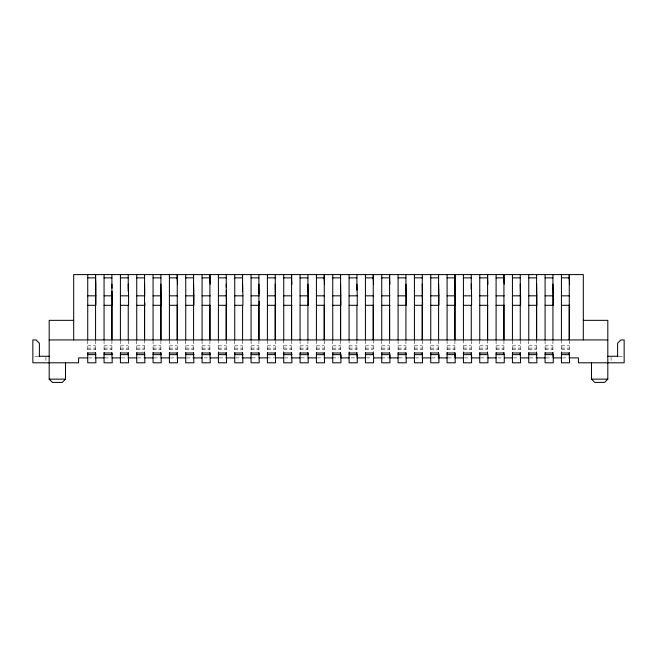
<?xml version="1.0" encoding="UTF-8"?>
<svg xmlns="http://www.w3.org/2000/svg" width="657" height="657" viewBox="0 0 657 657"><rect width="100%" height="100%" fill="white"/><g stroke="black" fill="none" stroke-linecap="round" stroke-linejoin="round"><path stroke-width="0.49" stroke-dasharray="3.29 2.46" d="M87.734 345.812L95.577 345.812M104.069 345.812L111.912 345.812M120.403 345.812L128.238 345.812M136.738 345.812L144.573 345.812M153.073 345.812L160.908 345.812M169.407 345.812L177.242 345.812M185.742 345.812L193.577 345.812M202.077 345.812L209.912 345.812M218.403 345.812L226.246 345.812M234.738 345.812L242.581 345.812M251.073 345.812L258.915 345.812M267.407 345.812L275.25 345.812M283.742 345.812L291.585 345.812M300.077 345.812L307.919 345.812M316.411 345.812L324.254 345.812M332.746 345.812L340.589 345.812M349.081 345.812L356.923 345.812M365.415 345.812L373.258 345.812M381.75 345.812L389.593 345.812M398.085 345.812L405.927 345.812M414.419 345.812L422.262 345.812M430.754 345.812L438.597 345.812M447.089 345.812L454.923 345.812M463.423 345.812L471.258 345.812M479.758 345.812L487.593 345.812M496.092 345.812L503.927 345.812M512.427 345.812L520.262 345.812M528.762 345.812L536.597 345.812M545.088 345.812L552.931 345.812M561.423 345.812L569.266 345.812M87.734 348.103L95.577 348.103M104.069 348.103L111.912 348.103M120.403 348.103L128.238 348.103M136.738 348.103L144.573 348.103M153.073 348.103L160.908 348.103M169.407 348.103L177.242 348.103M185.742 348.103L193.577 348.103M202.077 348.103L209.912 348.103M218.403 348.103L226.246 348.103M234.738 348.103L242.581 348.103M251.073 348.103L258.915 348.103M267.407 348.103L275.25 348.103M283.742 348.103L291.585 348.103M300.077 348.103L307.919 348.103M316.411 348.103L324.254 348.103M332.746 348.103L340.589 348.103M349.081 348.103L356.923 348.103M365.415 348.103L373.258 348.103M381.75 348.103L389.593 348.103M398.085 348.103L405.927 348.103M414.419 348.103L422.262 348.103M430.754 348.103L438.597 348.103M447.089 348.103L454.923 348.103M463.423 348.103L471.258 348.103M479.758 348.103L487.593 348.103M496.092 348.103L503.927 348.103M512.427 348.103L520.262 348.103M528.762 348.103L536.597 348.103M545.088 348.103L552.931 348.103M561.423 348.103L569.266 348.103M87.734 349.738L95.577 349.738M104.069 349.738L111.912 349.738M120.403 349.738L128.238 349.738M136.738 349.738L144.573 349.738M153.073 349.738L160.908 349.738M169.407 349.738L177.242 349.738M185.742 349.738L193.577 349.738M202.077 349.738L209.912 349.738M218.403 349.738L226.246 349.738M234.738 349.738L242.581 349.738M251.073 349.738L258.915 349.738M267.407 349.738L275.25 349.738M283.742 349.738L291.585 349.738M300.077 349.738L307.919 349.738M316.411 349.738L324.254 349.738M332.746 349.738L340.589 349.738M349.081 349.738L356.923 349.738M365.415 349.738L373.258 349.738M381.75 349.738L389.593 349.738M398.085 349.738L405.927 349.738M414.419 349.738L422.262 349.738M430.754 349.738L438.597 349.738M447.089 349.738L454.923 349.738M463.423 349.738L471.258 349.738M479.758 349.738L487.593 349.738M496.092 349.738L503.927 349.738M512.427 349.738L520.262 349.738M528.762 349.738L536.597 349.738M545.088 349.738L552.931 349.738M561.423 349.738L569.266 349.738M34.862 356.266L37.958 356.266M619.042 356.266L623.148 356.266M88.752 357.901L94.879 357.901M105.087 357.901L111.214 357.901M121.422 357.901L127.548 357.901M137.756 357.901L143.883 357.901M154.091 357.901L160.218 357.901M170.426 357.901L176.552 357.901M186.76 357.901L192.887 357.901M204.113 357.901L209.222 357.901M219.43 357.901L226.575 357.901M235.764 357.901L241.891 357.901M252.099 357.901L258.226 357.901M267.407 357.901L274.552 357.901M284.768 357.901L290.887 357.901M301.103 357.901L307.221 357.901M317.43 357.901L323.556 357.901M332.746 357.901L338.872 357.901M351.125 357.901L355.207 357.901M366.434 357.901L371.542 357.901M381.75 357.901L388.895 357.901M399.103 357.901L405.229 357.901M415.438 357.901L421.564 357.901M431.772 357.901L438.917 357.901M448.107 357.901L454.233 357.901M464.442 357.901L470.568 357.901M480.776 357.901L486.903 357.901M498.129 357.901L503.237 357.901M513.446 357.901L518.545 357.901M529.78 357.901L535.907 357.901M546.115 357.901L552.241 357.901M562.449 357.901L568.576 357.901M611.084 357.203L611.084 360.931M569.266 340.646L569.266 351.996M561.423 339.932L561.423 351.996M552.931 340.646L552.931 352.678M545.088 340.646L545.088 351.996M536.597 339.932L536.597 353.655M528.762 340.646L528.762 351.996M520.262 340.646L520.262 352.678M512.427 340.646L512.427 352.998M503.927 340.646L503.927 353.655M496.092 340.646L496.092 351.996M487.593 339.932L487.593 351.996M479.758 340.646L479.758 351.996M471.258 340.646L471.258 351.996M463.423 339.932L463.423 351.996M454.923 340.646L454.923 351.996M447.089 340.646L447.089 352.998M438.597 340.646L438.597 352.678M430.754 340.646L430.754 351.996M422.262 340.646L422.262 351.996M414.419 340.646L414.419 353.655M405.927 340.646L405.927 351.996M398.085 340.646L398.085 351.996M389.593 340.646L389.593 351.996M381.75 340.646L381.75 351.996M373.258 339.932L373.258 351.996M365.415 340.646L365.415 351.996M356.923 340.646L356.923 352.678M349.081 339.932L349.081 352.998M340.589 340.646L340.589 353.655M332.746 340.646L332.746 351.996M324.254 340.646L324.254 352.678M316.411 340.646L316.411 352.998M307.919 340.646L307.919 353.655M300.077 340.646L300.077 351.996M291.585 340.646L291.585 353.655M283.742 339.932L283.742 353.655M275.25 340.646L275.25 352.678M267.407 340.646L267.407 353.655M258.915 340.646L258.915 353.655M251.073 340.646L251.073 352.998M242.581 340.646L242.581 351.996M234.738 340.646L234.738 352.998M226.246 340.646L226.246 353.655M218.403 339.932L218.403 352.998M209.912 340.646L209.912 353.655M202.077 340.646L202.077 353.655M193.577 340.646L193.577 353.655M185.742 340.646L185.742 352.998M177.242 340.646L177.242 353.655M169.407 340.646L169.407 352.998M160.908 340.646L160.908 352.678M153.073 340.646L153.073 352.998M144.573 339.932L144.573 353.655M136.738 340.646L136.738 351.996M128.238 340.646L128.238 352.678M120.403 340.646L120.403 351.996M111.912 340.646L111.912 351.996M104.069 340.646L104.069 353.655M95.577 340.646L95.577 353.655M87.734 340.646L87.734 351.996M45.916 357.203L45.916 360.931"/><path stroke-width="0.99" d="M111.912 339.932L111.912 274.593M144.573 339.932L144.573 274.593M160.908 339.932L160.908 274.593M177.242 339.932L177.242 274.593L177.242 278.667M209.912 339.932L209.912 274.593L209.912 278.667M226.246 339.932L226.246 274.593M258.915 339.932L258.915 274.593M275.25 339.932L275.25 274.593M291.585 339.932L291.585 274.593L291.585 278.667M324.254 339.932L324.254 274.593L324.254 278.667M340.589 339.932L340.589 274.593M373.258 339.932L373.258 274.593L373.258 278.667M389.593 339.932L389.593 274.593L389.593 278.667M422.262 339.932L422.262 274.593M454.923 339.932L454.923 274.593L455.252 295.831L447.089 295.831M487.593 339.932L487.593 274.593L487.593 278.667M503.927 339.932L503.927 274.593L503.927 278.667M536.597 339.932L536.597 274.593M569.266 339.932L569.266 274.593L569.266 278.667M95.585 304.298L95.577 274.593L95.577 278.667M65.519 362.804L65.519 379.138L62.251 382.407L52.453 382.407L49.185 379.138L49.185 320.337L73.683 320.337M583.317 320.337L607.815 320.337L607.815 379.138L604.547 382.407L594.749 382.407L591.481 379.138L591.481 362.804M87.734 277.862L95.577 277.862L95.897 284.111L95.897 305.308L87.734 305.308M104.069 277.862L111.912 277.862M120.403 277.862L128.238 277.862M136.738 277.862L144.573 277.862M153.073 277.862L160.908 277.862M169.407 277.862L177.242 277.862L177.571 284.111M185.742 277.862L193.577 277.862M202.077 277.862L209.912 277.862L210.24 284.111M218.403 277.862L226.246 277.862M234.738 277.862L242.581 277.862M251.073 277.862L258.915 277.862M267.407 277.862L275.25 277.862M283.742 277.862L291.585 277.862L291.913 284.111M300.077 277.862L307.919 277.862M316.411 277.862L324.254 277.862L324.583 284.111M332.746 277.862L340.589 277.862M349.081 277.862L356.923 277.862M365.415 277.862L373.258 277.862L373.587 284.111M381.75 277.862L389.593 277.862L389.913 284.111M398.085 277.862L405.927 277.862M414.419 277.862L422.262 277.862M430.754 277.862L438.597 277.862M447.089 277.862L454.923 277.862M463.423 277.862L471.258 277.862M479.758 277.862L487.593 277.862L487.921 284.111M496.092 277.862L503.927 277.862L504.256 284.111M512.427 277.862L520.262 277.862M528.762 277.862L536.597 277.862M545.088 277.862L552.931 277.862M561.423 277.862L569.266 277.862L569.594 284.111M87.734 295.831L95.897 295.831M104.069 295.831L112.232 295.831M120.403 295.831L128.567 295.831L128.567 305.308L120.403 305.308M136.738 295.831L144.901 295.831M153.073 295.831L161.236 295.831M169.407 295.831L177.571 295.831M185.742 295.831L193.905 295.831L193.905 305.308L185.742 305.308M202.077 295.831L210.24 295.831M218.403 295.831L226.575 295.831M234.738 295.831L242.909 295.831L242.909 305.308L234.738 305.308M251.073 295.831L259.244 295.831M267.407 295.831L275.579 295.831M283.742 295.831L291.913 295.831M300.077 295.831L308.248 295.831L308.248 305.308L300.077 305.308M316.411 295.831L324.583 295.831M332.746 295.831L340.917 295.831M349.081 295.831L357.252 295.831L357.252 305.308L349.081 305.308M365.415 295.831L373.587 295.831M381.75 295.831L389.913 295.831M398.085 295.831L406.248 295.831L406.248 305.308L398.085 305.308M414.419 295.831L422.582 295.831M430.754 295.831L438.917 295.831L438.917 305.308L430.754 305.308M463.423 295.831L471.586 295.831L471.586 305.308L463.423 305.308M479.758 295.831L487.921 295.831M496.092 295.831L504.256 295.831M512.427 295.831L520.59 295.831L520.59 305.308L512.427 305.308M528.762 295.831L536.925 295.831M545.088 295.831L553.26 295.831L553.26 305.308L545.088 305.308M561.423 295.831L569.594 295.831M104.069 305.308L112.232 305.308L112.019 291.174M136.738 305.308L144.901 305.308L144.869 303.288M153.073 305.308L161.236 305.308L160.908 284.111M169.407 305.308L177.571 305.308M202.077 305.308L210.24 305.308M218.403 305.308L226.575 305.308L226.345 290.172M251.073 305.308L259.244 305.308L259.178 301.267M267.407 305.308L275.579 305.308L275.25 284.111M283.742 305.308L291.913 305.308M316.411 305.308L324.583 305.308M332.746 305.308L340.917 305.308L340.589 284.111M365.415 305.308L373.587 305.308M381.75 305.308L389.913 305.308M414.419 305.308L422.582 305.308L422.262 284.111M447.089 305.308L455.252 305.308L454.973 287.142M479.758 305.308L487.921 305.308M496.092 305.308L504.256 305.308M528.762 305.308L536.925 305.308L536.597 284.111M561.423 305.308L569.594 305.308M49.185 339.932L607.815 339.932M87.734 352.998L95.577 352.998L95.897 362.804L87.734 362.804L87.734 352.678M104.069 352.998L111.912 352.998L112.232 362.804L104.069 362.804L104.069 352.678M120.403 352.998L128.238 352.998L128.567 362.804L120.403 362.804L120.403 352.678M136.738 352.998L144.573 352.998L144.901 362.804L136.738 362.804L136.738 352.678M153.073 352.998L160.908 352.998L161.236 362.804L153.073 362.804L153.073 352.678M169.407 352.998L177.242 352.998L177.571 362.804L169.407 362.804L169.407 352.678M185.742 352.998L193.577 352.998L193.905 362.804L185.742 362.804L185.742 352.678M202.077 352.998L209.912 352.998L210.24 362.804L202.077 362.804L202.077 352.678M218.403 352.998L226.246 352.998L226.575 362.804L218.403 362.804L218.403 352.678M234.738 352.998L242.581 352.998L242.909 362.804L234.738 362.804L234.738 352.678M251.073 352.998L258.915 352.998L259.244 362.804L251.073 362.804L251.073 352.678M267.407 352.998L275.25 352.998L275.579 362.804L267.407 362.804L267.407 352.678M283.742 352.998L291.585 352.998L291.913 362.804L283.742 362.804L283.742 352.678M300.077 352.998L307.919 352.998L308.248 362.804L300.077 362.804L300.077 352.678M316.411 352.998L324.254 352.998L324.583 362.804L316.411 362.804L316.411 352.678M332.746 352.998L340.589 352.998M349.081 352.998L356.923 352.998M365.415 352.998L373.258 352.998M381.75 352.998L389.593 352.998M398.085 352.998L405.927 352.998L406.248 362.804L398.085 362.804L398.085 352.678M414.419 352.998L422.262 352.998L422.582 362.804L414.419 362.804L414.419 352.678M430.754 352.998L438.597 352.998M447.089 352.998L454.923 352.998L455.252 362.804L447.089 362.804L447.089 352.678M463.423 352.998L471.258 352.998M479.758 352.998L487.593 352.998M496.092 352.998L503.927 352.998M512.427 352.998L520.262 352.998L520.59 362.804L512.427 362.804L512.427 352.678M528.762 352.998L536.597 352.998L536.925 362.804L528.762 362.804L528.762 352.678M545.088 352.998L552.931 352.998M561.423 352.998L569.266 352.998L569.594 362.804L561.423 362.804L561.423 352.678M87.734 354.632L95.897 354.632M104.069 354.632L112.232 354.632M120.403 354.632L128.567 354.632M136.738 354.632L144.901 354.632M153.073 354.632L161.236 354.632M169.407 354.632L177.571 354.632M185.742 354.632L193.905 354.632M202.077 354.632L210.24 354.632M218.403 354.632L226.575 354.632M234.738 354.632L242.909 354.632M251.073 354.632L259.244 354.632M267.407 354.632L275.579 354.632M283.742 354.632L291.913 354.632M300.077 354.632L308.248 354.632M316.411 354.632L324.583 354.632M332.746 354.632L340.917 354.632L340.917 362.804L332.746 362.804L332.746 352.678M349.081 354.632L357.252 354.632L357.252 362.804L349.081 362.804L349.081 352.678M365.415 354.632L373.587 354.632L373.587 362.804L365.415 362.804L365.415 352.678M381.75 354.632L389.913 354.632L389.913 362.804L381.75 362.804L381.75 352.678M398.085 354.632L406.248 354.632M414.419 354.632L422.582 354.632M430.754 354.632L438.917 354.632L438.917 362.804L430.754 362.804L430.754 352.678M447.089 354.632L455.252 354.632M463.423 354.632L471.586 354.632L471.586 362.804L463.423 362.804L463.423 352.678M479.758 354.632L487.921 354.632L487.921 362.804L479.758 362.804L479.758 352.678M496.092 354.632L504.256 354.632L504.256 362.804L496.092 362.804L496.092 352.678M512.427 354.632L520.59 354.632M528.762 354.632L536.925 354.632M545.088 354.632L553.26 354.632L553.26 362.804L545.088 362.804L545.088 352.678M561.423 354.632L569.594 354.632M38.878 356.266L49.185 356.266M607.815 356.266L618.122 356.266M87.734 357.901L78.585 357.901L78.585 362.804L32.85 362.804L32.85 339.932L36.119 339.932L39.387 343.2L39.387 356.266M95.897 357.901L104.069 357.901M112.232 357.901L120.403 357.901M128.567 357.901L136.738 357.901M144.901 357.901L153.073 357.901M161.236 357.901L169.407 357.901M177.571 357.901L185.742 357.901M193.905 357.901L202.077 357.901M210.24 357.901L218.403 357.901M226.575 357.901L234.738 357.901M242.909 357.901L251.073 357.901M259.244 357.901L267.407 357.901M275.579 357.901L283.742 357.901M291.913 357.901L300.077 357.901M308.248 357.901L316.411 357.901M324.583 357.901L332.746 357.901M349.081 357.901L340.917 357.901L340.589 352.678M365.415 357.901L357.252 357.901L356.923 352.678M373.587 357.901L381.75 357.901M398.085 357.901L389.913 357.901L389.593 352.678M406.248 357.901L414.419 357.901M422.582 357.901L430.754 357.901M447.089 357.901L438.917 357.901L438.597 352.678M463.423 357.901L455.252 357.901L454.923 352.678M479.758 357.901L471.586 357.901L471.258 352.678M487.921 357.901L496.092 357.901M504.256 357.901L512.427 357.901M520.59 357.901L528.762 357.901M536.925 357.901L545.088 357.901M561.423 357.901L553.26 357.901L552.931 352.678M569.594 357.901L578.415 357.901L578.415 362.804L624.15 362.804L624.15 339.932L620.881 339.932L617.613 343.2L617.613 356.266M49.185 379.138L65.519 379.138M591.481 379.138L607.815 379.138M552.931 284.111L553.26 295.831M520.262 284.111L520.59 295.831M471.258 284.111L471.586 295.831M438.597 284.111L438.917 295.831M405.927 284.111L406.248 295.831M356.923 284.111L357.252 295.831M307.919 284.111L308.248 295.831M242.581 284.111L242.909 295.831M193.577 284.111L193.905 295.831M128.238 284.111L128.567 295.831M258.915 284.111L259.072 294.205M226.246 284.111L226.295 287.142M144.573 284.111L144.729 294.205M111.912 284.111L111.969 288.152M583.317 339.932L583.317 274.593L73.683 274.593L73.683 339.932M569.266 305.308L569.266 339.636M569.266 352.678L569.266 354.632M561.423 274.593L561.423 339.932M552.931 274.593L552.931 339.932M545.088 274.593L545.088 339.932M536.597 305.308L536.597 339.636M536.597 352.678L536.597 354.632M528.762 274.593L528.762 339.932M520.262 274.593L520.262 339.932M520.262 352.678L520.262 354.632M512.427 274.593L512.427 339.932M503.927 305.308L503.927 339.636M503.927 352.678L503.927 354.632M496.092 274.593L496.092 339.932M487.593 305.308L487.593 339.636M487.593 352.678L487.593 354.632M479.758 274.593L479.758 339.932M471.258 274.593L471.258 289.162M471.258 305.308L471.258 339.932M463.423 274.593L463.423 339.932M454.923 305.308L454.923 339.636M447.089 274.593L447.089 339.932M438.597 274.593L438.597 339.932M430.754 274.593L430.754 339.932M422.262 305.308L422.262 339.636M422.262 352.678L422.262 354.632M414.419 274.593L414.419 339.932M405.927 274.593L405.927 339.932M405.927 352.678L405.927 354.632M398.085 274.593L398.085 339.932M389.593 305.308L389.593 339.636M381.75 274.593L381.75 339.932M373.258 305.308L373.258 339.636M373.258 352.678L373.258 354.632M365.415 274.593L365.415 339.932M356.923 274.593L356.923 290.172M356.923 305.308L356.923 339.932M349.081 274.593L349.081 339.932M340.589 305.308L340.589 339.636M332.746 274.593L332.746 339.932M324.254 305.308L324.254 339.636M324.254 352.678L324.254 354.632M316.411 274.593L316.411 339.932M307.919 274.593L307.919 339.932M307.919 352.678L307.919 354.632M300.077 274.593L300.077 339.932M291.585 305.308L291.585 339.636M291.585 352.678L291.585 354.632M283.742 274.593L283.742 339.932M275.25 305.308L275.25 339.636M275.25 352.678L275.25 354.632M267.407 274.593L267.407 339.932M258.915 305.308L258.915 339.636M258.915 352.678L258.915 354.632M251.073 274.593L251.073 339.932M242.581 274.593L242.581 291.174M242.581 305.308L242.581 339.932M242.581 352.678L242.581 354.632M234.738 274.593L234.738 339.932M226.246 305.308L226.246 339.636M226.246 352.678L226.246 354.632M218.403 274.593L218.403 339.932M209.912 305.308L209.912 339.636M209.912 352.678L209.912 354.632M202.077 274.593L202.077 339.932M193.577 274.593L193.577 339.932M193.577 352.678L193.577 354.632M185.742 274.593L185.742 339.932M177.242 305.308L177.242 339.636M177.242 352.678L177.242 354.632M169.407 274.593L169.407 339.932M160.908 305.308L160.908 339.636M160.908 352.678L160.908 354.632M153.073 274.593L153.073 339.932M144.573 305.308L144.573 339.636M144.573 352.678L144.573 354.632M136.738 274.593L136.738 339.932M128.238 274.593L128.238 291.174M128.238 305.308L128.238 339.932M128.238 352.678L128.238 354.632M120.403 274.593L120.403 339.932M111.912 305.308L111.912 339.636M111.912 352.678L111.912 354.632M104.069 274.593L104.069 339.932M95.577 305.308L95.577 339.932M95.577 352.678L95.577 354.632M87.734 274.593L87.734 339.932"/></g></svg>
